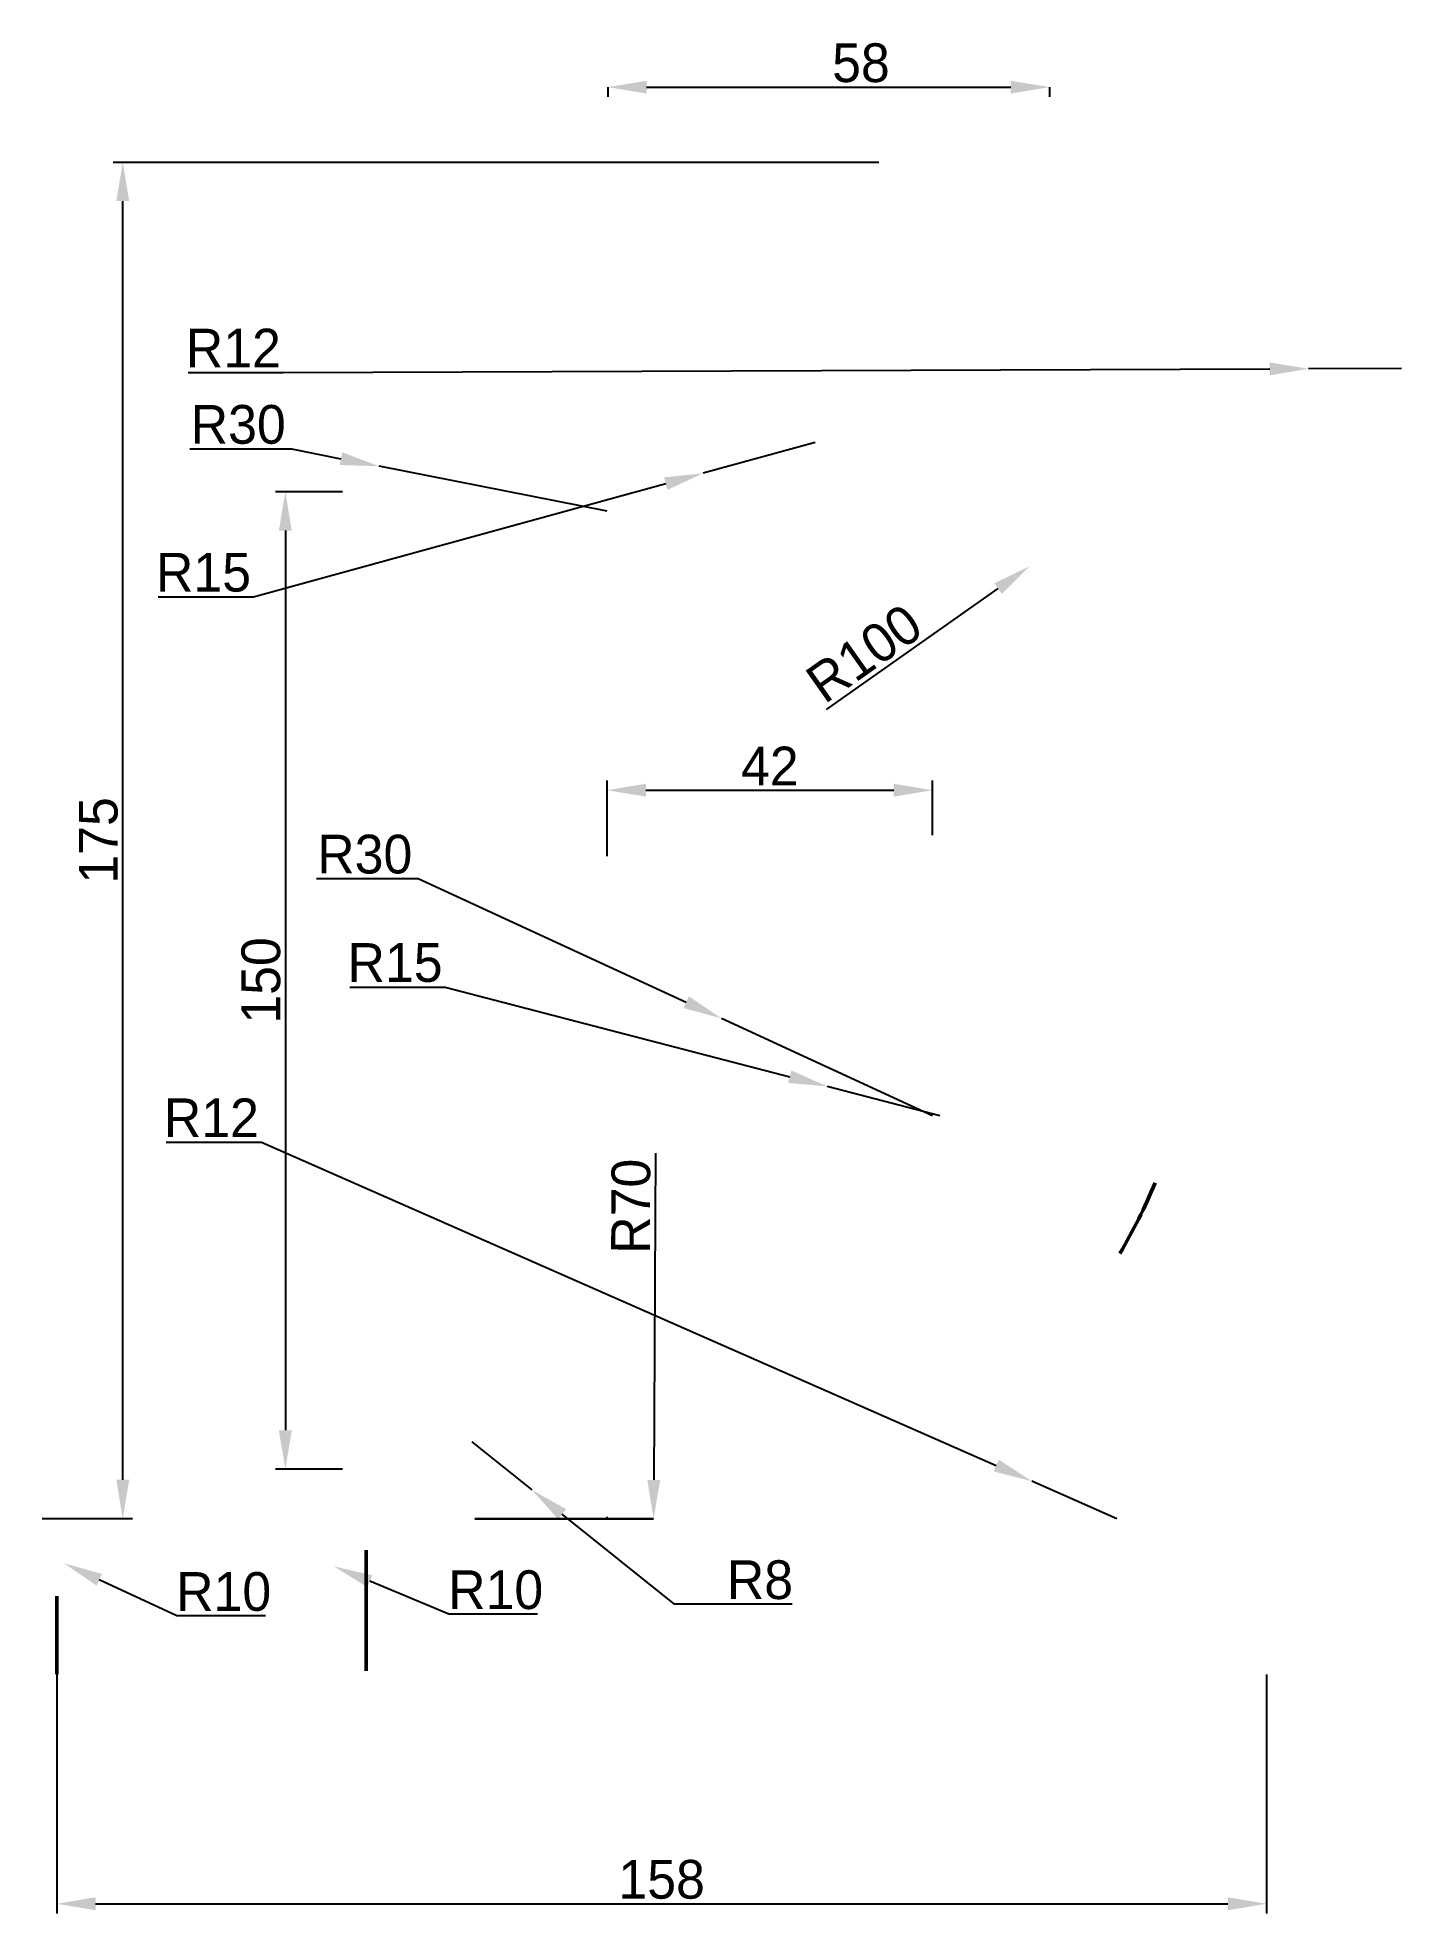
# Model space of a CAD drawing. Header units: millimetres. Extents: x -3 to 174, y -31 to 211.
import ezdxf

# ---------------------------------------------------------------- set-up
doc = ezdxf.new("R2010")
doc.units = ezdxf.units.MM
doc.layers.add('Основная сплошная', color=7, linetype='Continuous', lineweight=50)
doc.layers.add('Размерные линии', color=3, linetype='Continuous', lineweight=25)
doc.dimstyles.new('Copy of ISO-25', dxfattribs={"dimtxt": 5, "dimasz": 5, "dimexe": 1.25, "dimexo": 0.625, "dimtad": 1, "dimtoh": 1, "dimtxsty": 'Standard', "dimcen": 2.5, "dimadec": 0, "dimazin": 0, "dimtfac": 1, "dimtmove": 0, "dimatfit": 3, "dimfxl": 1, "dimarcsym": 0})

# ---------------------------------------------------------------- blocks, each defined once
blk = doc.blocks.new('*D7')
at = {"layer": 'Defpoints', "color": 0, "transparency": 16777216}
for p in [(0.94, 14.23), (10, 10)]:
    blk.add_point(p, dxfattribs=at)
at = {"layer": 'Размерные линии', "color": 0, "lineweight": -2, "transparency": 16777216}
for p, q in [((15.48, 7.45), (5.47, 12.11)), ((26.93, 7.45), (15.48, 7.45))]:
    blk.add_line(p, q, dxfattribs=at)
at = {"layer": 'Размерные линии', "color": 0, "transparency": 16777216}
blk.add_solid([(5.82, 12.87), (5.12, 11.36), (0.94, 14.23)], dxfattribs=at)
at = {"layer": 'Размерные линии', "color": 0, "transparency": 16777216, "insert": (21.52, 10.57), "char_height": 5, "attachment_point": 5}
blk.add_mtext('R10', dxfattribs=at)
blk = doc.blocks.new('*D8')
at = {"layer": 'Defpoints', "color": 0, "transparency": 16777216}
for p in [(35.77, 13.84), (45, 10)]:
    blk.add_point(p, dxfattribs=at)
at = {"layer": 'Размерные линии', "color": 0, "lineweight": -2}
for p, q in [((50.58, 7.68), (40.38, 11.92)), ((62.04, 7.68), (50.58, 7.68))]:
    blk.add_line(p, q, dxfattribs=at)
at = {"layer": 'Размерные линии', "color": 0}
blk.add_solid([(40.7, 12.69), (40.06, 11.15), (35.77, 13.84)], dxfattribs=at)
at = {"layer": 'Размерные линии', "color": 0, "insert": (56.62, 10.8), "char_height": 5, "attachment_point": 5}
blk.add_mtext('R10', dxfattribs=at)
blk = doc.blocks.new('*D9')
at = {"layer": 'Defpoints', "color": 0, "transparency": 16777216}
for p in [(53.56, 29.92), (61.3, 23.71)]:
    blk.add_point(p, dxfattribs=at)
at = {"layer": 'Размерные линии', "color": 0, "lineweight": -2}
for p, q in [((53.56, 29.92), (61.3, 23.71)), ((79.69, 8.96), (65.2, 20.58)), ((94.9, 8.96), (79.69, 8.96))]:
    blk.add_line(p, q, dxfattribs=at)
at = {"layer": 'Размерные линии', "color": 0}
blk.add_solid([(65.72, 21.23), (64.68, 19.93), (61.3, 23.71)], dxfattribs=at)
at = {"layer": 'Размерные линии', "color": 0, "insert": (90.73, 12.09), "char_height": 5, "attachment_point": 5}
blk.add_mtext('R8', dxfattribs=at)
blk = doc.blocks.new('*D13')
at = {"layer": 'Defpoints', "color": 0, "transparency": 16777216}
for p in [(8.5, 195.02), (106.68, 195.02), (-2.5, 20.02)]:
    blk.add_point(p, dxfattribs=at)
at = {"layer": 'Размерные линии', "color": 0, "lineweight": -2, "transparency": 16777216}
for p, q in [((106.05, 195.02), (7.25, 195.02)), ((8.5, 25.02), (8.5, 190.02)), ((-1.88, 20.02), (9.75, 20.02))]:
    blk.add_line(p, q, dxfattribs=at)
at = {"layer": 'Размерные линии', "color": 0, "transparency": 16777216}
for points in [[(7.67, 190.02), (9.33, 190.02), (8.5, 195.02)], [(7.67, 25.02), (9.33, 25.02), (8.5, 20.02)]]:
    blk.add_solid(points, dxfattribs=at)
at = {"layer": 'Размерные линии', "color": 0, "transparency": 16777216, "insert": (5.37, 107.52), "char_height": 5, "attachment_point": 5, "rotation": 90}
blk.add_mtext('175', dxfattribs=at)
blk = doc.blocks.new('*D15')
at = {"layer": 'Defpoints', "color": 0, "transparency": 16777216}
for p in [(125.55, 142.91), (42.72, 84.47)]:
    blk.add_point(p, dxfattribs=at)
at = {"layer": 'Размерные линии', "color": 0, "lineweight": -2}
blk.add_line((99.33, 124.41), (121.46, 140.03), dxfattribs=at)
at = {"layer": 'Размерные линии', "color": 0}
blk.add_solid([(120.98, 140.71), (121.94, 139.34), (125.55, 142.91)], dxfattribs=at)
at = {"layer": 'Размерные линии', "color": 0, "insert": (104.17, 131.65), "char_height": 5, "attachment_point": 5, "rotation": 35.2066}
blk.add_mtext('R100', dxfattribs=at)
blk = doc.blocks.new('*D17')
at = {"layer": 'Defpoints', "color": 0, "transparency": 16777216}
for p in [(71.09, 205.32), (128.09, 205.32), (128.09, 204.72)]:
    blk.add_point(p, dxfattribs=at)
at = {"layer": 'Размерные линии', "color": 0, "lineweight": -2, "transparency": 16777216}
for p, q in [((71.09, 204.7), (71.09, 203.47)), ((76.09, 204.72), (123.09, 204.72)), ((128.09, 204.7), (128.09, 203.47))]:
    blk.add_line(p, q, dxfattribs=at)
at = {"layer": 'Размерные линии', "color": 0, "transparency": 16777216}
for points in [[(76.09, 205.55), (76.09, 203.89), (71.09, 204.72)], [(123.09, 205.55), (123.09, 203.89), (128.09, 204.72)]]:
    blk.add_solid(points, dxfattribs=at)
at = {"layer": 'Размерные линии', "color": 0, "transparency": 16777216, "insert": (103.76, 207.84), "char_height": 5, "attachment_point": 5}
blk.add_mtext('58', dxfattribs=at)
blk = doc.blocks.new('*D18')
at = {"layer": 'Defpoints', "color": 0, "transparency": 16777216}
for p in [(113, 114), (113, 107.57), (71, 104.87)]:
    blk.add_point(p, dxfattribs=at)
at = {"layer": 'Размерные линии', "color": 0, "lineweight": -2, "transparency": 16777216}
for p, q in [((71, 105.49), (71, 115.25)), ((76, 114), (108, 114)), ((113, 108.2), (113, 115.25))]:
    blk.add_line(p, q, dxfattribs=at)
at = {"layer": 'Размерные линии', "color": 0, "transparency": 16777216}
for points in [[(76, 114.83), (76, 113.17), (71, 114)], [(108, 114.83), (108, 113.17), (113, 114)]]:
    blk.add_solid(points, dxfattribs=at)
at = {"layer": 'Размерные линии', "color": 0, "transparency": 16777216, "insert": (92, 117.12), "char_height": 5, "attachment_point": 5}
blk.add_mtext('42', dxfattribs=at)
blk = doc.blocks.new('*D21')
at = {"layer": 'Defpoints', "color": 0, "transparency": 16777216}
for p in [(77.35, 89.49), (77, 20)]:
    blk.add_point(p, dxfattribs=at)
at = {"layer": 'Размерные линии', "color": 0, "lineweight": -2, "transparency": 16777216}
blk.add_line((77.24, 67.17), (77.03, 25), dxfattribs=at)
at = {"layer": 'Размерные линии', "color": 0, "transparency": 16777216}
blk.add_solid([(76.19, 25), (77.86, 25), (77, 20)], dxfattribs=at)
at = {"layer": 'Размерные линии', "color": 0, "transparency": 16777216, "insert": (74.08, 60.31), "char_height": 5, "attachment_point": 5, "rotation": 89.7092}
blk.add_mtext('R70', dxfattribs=at)
blk = doc.blocks.new('*D28')
at = {"layer": 'Defpoints', "color": 0, "transparency": 16777216}
for p in [(-0.01, 0.51), (156.09, 0.51), (156.09, -29.69)]:
    blk.add_point(p, dxfattribs=at)
at = {"layer": 'Размерные линии', "color": 0, "lineweight": -2, "transparency": 16777216}
for p, q in [((-0.01, -0.12), (-0.01, -30.94)), ((156.09, -0.12), (156.09, -30.94)), ((4.99, -29.69), (151.09, -29.69))]:
    blk.add_line(p, q, dxfattribs=at)
at = {"layer": 'Размерные линии', "color": 0, "transparency": 16777216}
for points in [[(4.99, -28.86), (4.99, -30.53), (-0.01, -29.69)], [(151.09, -28.86), (151.09, -30.53), (156.09, -29.69)]]:
    blk.add_solid(points, dxfattribs=at)
at = {"layer": 'Размерные линии', "color": 0, "transparency": 16777216, "insert": (78.04, -26.57), "char_height": 5, "attachment_point": 5}
blk.add_mtext('158', dxfattribs=at)
blk = doc.blocks.new('*D30')
at = {"layer": 'Defpoints', "color": 0, "transparency": 16777216}
for p in [(125.8, 24.84, 60), (136.78, 20, 60)]:
    blk.add_point(p, dxfattribs=at)
at = {"layer": 'Размерные линии', "color": 0, "lineweight": -2, "transparency": 16777216}
for p, q in [((14.11, 68.6), (26.4, 68.6)), ((26.4, 68.6), (121.22, 26.85)), ((136.78, 20), (125.8, 24.84))]:
    blk.add_line(p, q, dxfattribs=at)
at = {"layer": 'Размерные линии', "color": 0, "transparency": 16777216}
blk.add_solid([(121.56, 27.61), (120.89, 26.09), (125.8, 24.84)], dxfattribs=at)
at = {"layer": 'Размерные линии', "color": 0, "transparency": 16777216, "insert": (19.94, 71.73), "char_height": 5, "attachment_point": 5}
blk.add_mtext('R12', dxfattribs=at)
blk = doc.blocks.new('*D31')
at = {"layer": 'Defpoints', "color": 0, "transparency": 16777216}
for p in [(99.41, 75.78, 100), (113.93, 72, 100)]:
    blk.add_point(p, dxfattribs=at)
at = {"layer": 'Размерные линии', "color": 0, "lineweight": -2, "transparency": 16777216}
for p, q in [((37.81, 88.6), (50.1, 88.6)), ((50.1, 88.6), (94.57, 77.03)), ((113.93, 72), (99.41, 75.78))]:
    blk.add_line(p, q, dxfattribs=at)
at = {"layer": 'Размерные линии', "color": 0, "transparency": 16777216}
blk.add_solid([(94.78, 77.84), (94.36, 76.23), (99.41, 75.78)], dxfattribs=at)
at = {"layer": 'Размерные линии', "color": 0, "transparency": 16777216, "insert": (43.64, 91.73), "char_height": 5, "attachment_point": 5}
blk.add_mtext('R15', dxfattribs=at)
blk = doc.blocks.new('*D32')
at = {"layer": 'Defpoints', "color": 0, "transparency": 16777216}
for p in [(161.51, 168.38, 60), (173.51, 168.42, 60)]:
    blk.add_point(p, dxfattribs=at)
at = {"layer": 'Размерные линии', "color": 0, "lineweight": -2, "transparency": 16777216}
for p, q in [((16.93, 167.92), (29.22, 167.92)), ((29.22, 167.92), (156.51, 168.36)), ((173.51, 168.42), (161.51, 168.38))]:
    blk.add_line(p, q, dxfattribs=at)
at = {"layer": 'Размерные линии', "color": 0, "transparency": 16777216}
blk.add_solid([(156.51, 169.2), (156.51, 167.53), (161.51, 168.38)], dxfattribs=at)
at = {"layer": 'Размерные линии', "color": 0, "transparency": 16777216, "insert": (22.77, 171.05), "char_height": 5, "attachment_point": 5}
blk.add_mtext('R12', dxfattribs=at)
blk = doc.blocks.new('*D33')
at = {"layer": 'Defpoints', "color": 0, "transparency": 16777216}
for p in [(85.75, 84.56, 100), (113, 72, 100)]:
    blk.add_point(p, dxfattribs=at)
at = {"layer": 'Размерные линии', "color": 0, "lineweight": -2, "transparency": 16777216}
for p, q in [((33.48, 102.6), (46.6, 102.6)), ((46.6, 102.6), (81.21, 86.65)), ((113, 72), (85.75, 84.56))]:
    blk.add_line(p, q, dxfattribs=at)
at = {"layer": 'Размерные линии', "color": 0, "transparency": 16777216}
blk.add_solid([(81.56, 87.41), (80.86, 85.89), (85.75, 84.56)], dxfattribs=at)
at = {"layer": 'Размерные линии', "color": 0, "transparency": 16777216, "insert": (39.73, 105.72), "char_height": 5, "attachment_point": 5}
blk.add_mtext('R30', dxfattribs=at)
blk = doc.blocks.new('*D34')
at = {"layer": 'Defpoints', "color": 0, "transparency": 16777216}
for p in [(97.86, 158.86, 100), (83.39, 154.89, 100)]:
    blk.add_point(p, dxfattribs=at)
at = {"layer": 'Размерные линии', "color": 0, "lineweight": -2, "transparency": 16777216}
for p, q in [((97.86, 158.86), (83.39, 154.89)), ((25.38, 138.96), (78.57, 153.57)), ((13.08, 138.96), (25.38, 138.96))]:
    blk.add_line(p, q, dxfattribs=at)
at = {"layer": 'Размерные линии', "color": 0, "transparency": 16777216}
blk.add_solid([(78.35, 154.37), (78.79, 152.76), (83.39, 154.89)], dxfattribs=at)
at = {"layer": 'Размерные линии', "color": 0, "transparency": 16777216, "insert": (18.92, 142.09), "char_height": 5, "attachment_point": 5}
blk.add_mtext('R15', dxfattribs=at)
blk = doc.blocks.new('*D35')
at = {"layer": 'Defpoints', "color": 0, "transparency": 16777216}
for p in [(41.57, 155.81, 100), (71, 150, 100)]:
    blk.add_point(p, dxfattribs=at)
at = {"layer": 'Размерные линии', "color": 0, "lineweight": -2, "transparency": 16777216}
for p, q in [((17.15, 158.04), (30.27, 158.04)), ((30.27, 158.04), (36.66, 156.78)), ((71, 150), (41.57, 155.81))]:
    blk.add_line(p, q, dxfattribs=at)
at = {"layer": 'Размерные линии', "color": 0, "transparency": 16777216}
blk.add_solid([(36.82, 157.6), (36.5, 155.96), (41.57, 155.81)], dxfattribs=at)
at = {"layer": 'Размерные линии', "color": 0, "transparency": 16777216, "insert": (23.4, 161.17), "char_height": 5, "attachment_point": 5}
blk.add_mtext('R30', dxfattribs=at)
blk = doc.blocks.new('*D38')
at = {"layer": 'Defpoints', "color": 0, "transparency": 16777216}
for p in [(37.5, 152.5), (29.48, 26.4), (37.5, 26.4)]:
    blk.add_point(p, dxfattribs=at)
at = {"layer": 'Размерные линии', "color": 0, "lineweight": -2, "transparency": 16777216}
for p, q in [((36.87, 152.5), (28.23, 152.5)), ((29.48, 147.5), (29.48, 31.4)), ((36.87, 26.4), (28.23, 26.4))]:
    blk.add_line(p, q, dxfattribs=at)
at = {"layer": 'Размерные линии', "color": 0, "transparency": 16777216}
for points in [[(28.64, 147.5), (30.31, 147.5), (29.48, 152.5)], [(28.64, 31.4), (30.31, 31.4), (29.48, 26.4)]]:
    blk.add_solid(points, dxfattribs=at)
at = {"layer": 'Размерные линии', "color": 0, "transparency": 16777216, "insert": (26.35, 89.45), "char_height": 5, "attachment_point": 5, "rotation": 90}
blk.add_mtext('150', dxfattribs=at)

msp = doc.modelspace()

# ---------------------------------------------------------------- linework, layer by layer
at = {"layer": 'Основная сплошная'}
msp.add_line((39.912, 0.377), (39.912, 15.925), dxfattribs=at)
msp.add_lwpolyline([(0, 8.673), (0, 0), (0, 10)], dxfattribs=at)
msp.add_arc((77, 90), 70, 329.26859, 337.60131, dxfattribs=at)
at = {"layer": 'Размерные линии'}
for p, q in [((0, 20), (0, 20)), ((53.918, 20), (77, 20)), ((77, 20), (53.918, 20)), ((71, 20), (71, 20.258))]:
    msp.add_line(p, q, dxfattribs=at)

# ---------------------------------------------------------------- dimensions: what is measured, and where the dimension line sits
dim = msp.add_linear_dim(base=(128.089, 204.72), p1=(71.089, 205.321), p2=(128.089, 205.321), text='58', dimstyle='Copy of ISO-25', dxfattribs=at)
dim.commit()
dim.dimension.update_dxf_attribs({"geometry": '*D17', "text_midpoint": (103.755, 204.72), "dimtype": 160})
dim = msp.add_linear_dim(base=(8.5, 195.016), p1=(-2.5, 20.016), p2=(106.676, 195.016), angle=90, dimstyle='Copy of ISO-25', dxfattribs=at)
dim.commit()
dim.dimension.update_dxf_attribs({"geometry": '*D13', "text_midpoint": (8.5, 107.516), "dimtype": 160})
for center, mpoint, picture, middle in [((173.509, 168.423, 60), (161.509, 168.382, 60), '*D32', (29.224, 167.923)), ((71, 150, 100), (41.568, 155.812, 100), '*D35', (30.272, 158.043)), ((97.855, 158.862, 100), (83.391, 154.891, 100), '*D34', (18.917, 138.962)), ((113, 72, 100), (85.754, 84.556, 100), '*D33', (39.725, 102.6)), ((113.93, 72, 100), (99.413, 75.775, 100), '*D31', (50.1, 88.6)), ((136.78, 20, 60), (125.797, 24.836, 60), '*D30', (19.942, 68.6)), ((10, 10), (0.937, 14.226), '*D7', (21.517, 7.447)), ((45, 10), (35.769, 13.845), '*D8', (56.619, 7.677))]:
    dim = msp.add_radius_dim(center=center, mpoint=mpoint, dimstyle='Copy of ISO-25', dxfattribs=at)
    dim.commit()
    dim.dimension.update_dxf_attribs({"geometry": picture, "text_midpoint": middle, "dimtype": 164})
dim = msp.add_linear_dim(base=(29.475, 26.4), p1=(37.5, 152.5), p2=(37.5, 26.4), angle=90, text='150', dimstyle='Copy of ISO-25', dxfattribs=at)
dim.commit()
dim.dimension.update_dxf_attribs({"geometry": '*D38', "text_midpoint": (29.475, 89.45), "dimtype": 160})
for center, mpoint, text, picture, middle in [((42.72, 84.467), (125.545, 142.908), 'R100', '*D15', (105.97, 129.096)), ((77.353, 89.49), (77, 20), 'R70', '*D21', (77.205, 60.297)), ((53.556, 29.923), (61.302, 23.71), 'R8', '*D9', (90.73, 8.962))]:
    dim = msp.add_radius_dim(center=center, mpoint=mpoint, text=text, dimstyle='Copy of ISO-25', dxfattribs=at)
    dim.commit()
    dim.dimension.update_dxf_attribs({"geometry": picture, "text_midpoint": middle, "dimtype": 164})
dim = msp.add_linear_dim(base=(113, 114), p1=(71, 104.866), p2=(113, 107.574), dimstyle='Copy of ISO-25', dxfattribs=at)
dim.commit()
dim.dimension.update_dxf_attribs({"geometry": '*D18', "text_midpoint": (92, 117.125)})
dim = msp.add_linear_dim(base=(156.087, -29.695), p1=(-0.013, 0.505), p2=(156.087, 0.505), text='158', dimstyle='Copy of ISO-25', dxfattribs=at)
dim.commit()
dim.dimension.update_dxf_attribs({"geometry": '*D28', "text_midpoint": (78.037, -26.57)})

doc.saveas('drawing.dxf')
